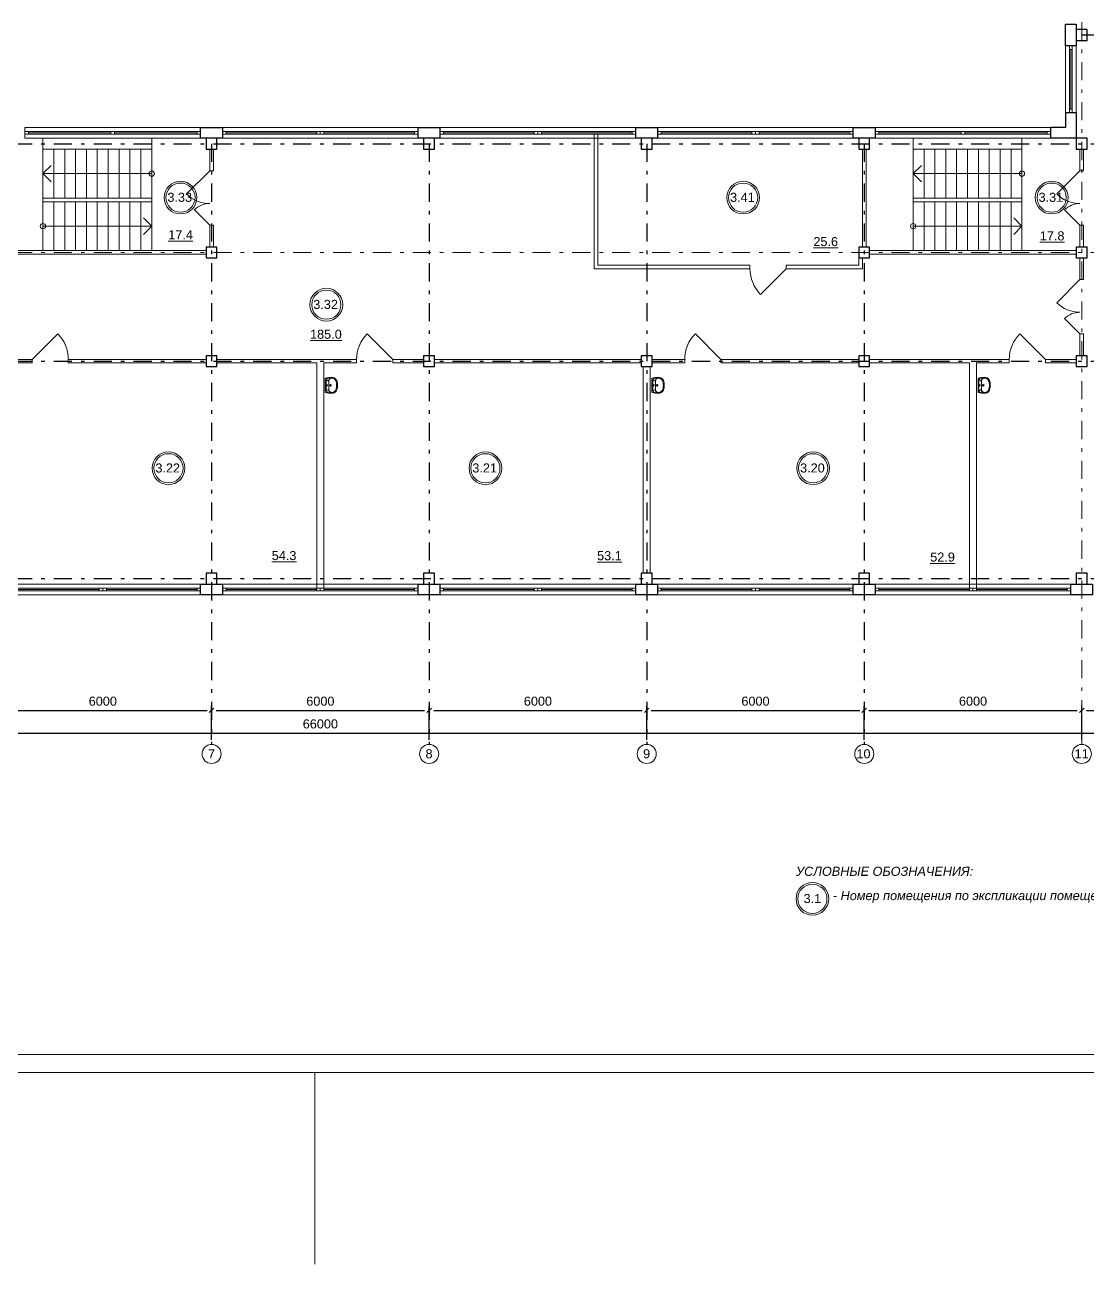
# Model space of a CAD drawing. Header units: metres. Extents: x -306 to 273, y -329 to 512.
# Drawn here: x 217.88 to 247.18, y 284.09 to 318.29 of the extents above; entities that cross this region are included whole.
import ezdxf
from ezdxf.enums import TextEntityAlignment as Align

# ---------------------------------------------------------------- set-up
doc = ezdxf.new("R2010")
doc.units = ezdxf.units.M
doc.header["$MEASUREMENT"] = 0
doc.linetypes.add('( Dashdot )', pattern=[1.001, 0.5, -0.25, 0.001, -0.25])
doc.layers.get('DEFPOINTS').update_dxf_attribs({"lineweight": 0})
doc.layers.add('Level 50', color=7, linetype='Continuous', lineweight=0)
doc.styles.add('Arial', font='ariali.ttf')
doc.styles.add('Standard_0', font='arial.ttf')
doc.styles.add('Style-Arial', font='arial.ttf')
doc.dimstyles.get("Standard").update_dxf_attribs({"dimtxt": 0.00018, "dimasz": 0.00018, "dimexe": 0.0002, "dimexo": 0.0625, "dimgap": 9e-05, "dimtad": 0, "dimtih": 1, "dimtoh": 1, "dimdec": 4, "dimlfac": 1000, "dimzin": 0, "dimdsep": 46, "dimtxsty": 'Standard_0', "dimcen": 9e-05, "dimadec": 0, "dimazin": 0, "dimtfac": 1, "dimtdec": 4, "dimtofl": 0, "dimtmove": 0, "dimatfit": 0, "dimfxl": 0.01, "dimfxlon": 1, "dimtolj": 1, "dimtzin": 0, "dimarcsym": 0})

# ---------------------------------------------------------------- blocks, each defined once
blk = doc.blocks.new('*U1656')
at = {"color": 7, "linetype": 'Continuous', "lineweight": 0}
blk.add_line((1.25, 0), (-1.25, 0), dxfattribs=at)
at = {"color": 7, "linetype": 'Continuous', "lineweight": 13, "flags": 128}
for points in [[(-1.35, 0.035), (-1.25, 0.035), (-1.25, -0.035), (-1.35, -0.035), (-1.35, 0.035)], [(1.25, 0.035), (1.35, 0.035), (1.35, -0.035), (1.25, -0.035), (1.25, 0.035)]]:
    blk.add_lwpolyline(points, close=True, dxfattribs=at)
at = {"color": 7, "linetype": 'Continuous', "lineweight": 0, "flags": 128}
blk.add_lwpolyline([(-1.25, 0.035), (1.25, 0.035), (1.25, -0.035), (-1.25, -0.035), (-1.25, 0.035)], close=True, dxfattribs=at)
blk = doc.blocks.new('*U1657')
at = {"color": 7, "linetype": 'Continuous', "lineweight": 0}
blk.add_line((1.25, 0.001), (-1.25, -0.001), dxfattribs=at)
at = {"color": 7, "linetype": 'Continuous', "lineweight": 13, "flags": 128}
for points in [[(-1.35, 0.034), (-1.25, 0.034), (-1.25, -0.036), (-1.35, -0.036), (-1.35, 0.034)], [(1.25, 0.036), (1.35, 0.036), (1.35, -0.034), (1.25, -0.034), (1.25, 0.036)]]:
    blk.add_lwpolyline(points, close=True, dxfattribs=at)
at = {"color": 7, "linetype": 'Continuous', "lineweight": 0, "flags": 128}
blk.add_lwpolyline([(-1.25, 0.034), (1.25, 0.036), (1.25, -0.034), (-1.25, -0.036), (-1.25, 0.034)], close=True, dxfattribs=at)
blk = doc.blocks.new('_Oblique-1')
at = {"color": 0, "linetype": 'ByBlock', "lineweight": -2}
blk.add_line((0.5, 0.5), (-0.5, -0.5), dxfattribs=at)
blk = doc.blocks.new('*D2473')
at = {"color": 0, "linetype": 'Continuous', "lineweight": -2, "transparency": 16777216}
for p, q in [((193.031, 298.561), (193.031, 298.872)), ((193.156, 298.747), (258.906, 298.747)), ((259.031, 298.561), (259.031, 298.872))]:
    blk.add_line(p, q, dxfattribs=at)
at = {"layer": 'DEFPOINTS', "color": 0, "linetype": 'Continuous', "lineweight": 0, "transparency": 16777216}
for p in [(259.031, 298.747), (193.031, 298.436), (259.031, 298.436)]:
    blk.add_point(p, dxfattribs=at)
at = {"color": 0, "linetype": 'Continuous', "lineweight": -2, "transparency": 16777216, "xscale": 0.125, "yscale": 0.125, "zscale": 0.125, "rotation": 180}
blk.add_blockref('_Oblique-1', (193.031, 298.747), dxfattribs=at)
at = {"color": 0, "linetype": 'Continuous', "lineweight": -2, "transparency": 16777216, "xscale": 0.125, "yscale": 0.125, "zscale": 0.125}
blk.add_blockref('_Oblique-1', (259.031, 298.747), dxfattribs=at)
at = {"color": 0, "linetype": 'Continuous', "lineweight": 0, "transparency": 16777216, "insert": (226.031, 299), "char_height": 0.25, "attachment_point": 5, "style": 'Style-Arial'}
blk.add_mtext('\\A1;66000', dxfattribs=at)
blk = doc.blocks.new('*U1659')
at = {"color": 7, "linetype": 'Continuous', "lineweight": 0}
for p in [(-0.227, 0.114), (0.227, 0.114)]:
    blk.add_line(p, (0, -0.114), dxfattribs=at)
blk = doc.blocks.new('*U1796')
at = {"color": 7, "linetype": 'Continuous', "lineweight": 13}
for radius in [0.452, 0.402]:
    blk.add_circle((0, 0), radius, dxfattribs=at)
at = {"color": 7, "linetype": 'Continuous', "lineweight": 13, "style": 'Style-Arial'}
blk.add_text('3.1', height=0.25, dxfattribs=at).set_placement((-0.242, 0.133), align=Align.TOP_LEFT)
blk = doc.blocks.new('*U1671')
at = {"color": 7, "linetype": 'Continuous', "lineweight": 0}
for p, q in [((-0.05, 0), (-2.325, 0)), ((2.325, 0), (0.05, 0))]:
    blk.add_line(p, q, dxfattribs=at)
at = {"color": 7, "linetype": 'Continuous', "lineweight": 0, "flags": 128}
for points in [[(-2.425, 0.15), (2.425, 0.15), (2.425, -0.15), (-2.425, -0.15), (-2.425, 0.15)], [(-2.325, 0.035), (2.325, 0.035), (2.325, -0.035), (-2.325, -0.035), (-2.325, 0.035)]]:
    blk.add_lwpolyline(points, close=True, dxfattribs=at)
at = {"color": 7, "linetype": 'Continuous', "lineweight": 13, "flags": 128}
for points in [[(-2.425, 0.035), (-2.325, 0.035), (-2.325, -0.035), (-2.425, -0.035), (-2.425, 0.035)], [(-0.05, 0.035), (0.05, 0.035), (0.05, -0.035), (-0.05, -0.035), (-0.05, 0.035)], [(2.325, 0.035), (2.425, 0.035), (2.425, -0.035), (2.325, -0.035), (2.325, 0.035)]]:
    blk.add_lwpolyline(points, close=True, dxfattribs=at)
blk = doc.blocks.new('*U1662')
at = {"color": 7, "linetype": 'Continuous', "lineweight": 0}
blk.add_line((0, -34.987), (0, -29.7), dxfattribs=at)
at = {"color": 7, "linetype": 'Continuous', "lineweight": 0, "flags": 128}
blk.add_lwpolyline([(42.05, 29.7), (42.05, -29.7), (-42.05, -29.7), (-42.05, 29.7), (42.05, 29.7)], close=True, dxfattribs=at)
at = {"layer": 'Level 50', "color": 7, "linetype": 'Continuous', "lineweight": 13}
blk.add_line((41.55, -29.2), (-41.25, -29.2), dxfattribs=at)
blk = doc.blocks.new('*U1843')
at = {"color": 7, "linetype": 'Continuous', "lineweight": 13}
for radius in [0.452, 0.402]:
    blk.add_circle((0, 0), radius, dxfattribs=at)
at = {"color": 7, "linetype": 'Continuous', "lineweight": 13, "style": 'Style-Arial'}
blk.add_text('3.20', height=0.25, dxfattribs=at).set_placement((-0.361, 0.133), align=Align.TOP_LEFT)
blk = doc.blocks.new('*U1844')
at = {"color": 7, "linetype": 'Continuous', "lineweight": 13}
for radius in [0.452, 0.402]:
    blk.add_circle((0, 0), radius, dxfattribs=at)
at = {"color": 7, "linetype": 'Continuous', "lineweight": 13, "style": 'Style-Arial'}
blk.add_text('3.21', height=0.25, dxfattribs=at).set_placement((-0.361, 0.133), align=Align.TOP_LEFT)
blk = doc.blocks.new('*U1845')
at = {"color": 7, "linetype": 'Continuous', "lineweight": 13}
for radius in [0.452, 0.402]:
    blk.add_circle((0, 0), radius, dxfattribs=at)
at = {"color": 7, "linetype": 'Continuous', "lineweight": 13, "style": 'Style-Arial'}
blk.add_text('3.22', height=0.25, dxfattribs=at).set_placement((-0.361, 0.133), align=Align.TOP_LEFT)
blk = doc.blocks.new('*U1866')
at = {"color": 7, "linetype": 'Continuous', "lineweight": 13}
for radius in [0.452, 0.402]:
    blk.add_circle((0, 0), radius, dxfattribs=at)
at = {"color": 7, "linetype": 'Continuous', "lineweight": 13, "style": 'Style-Arial'}
blk.add_text('3.31', height=0.25, dxfattribs=at).set_placement((-0.361, 0.133), align=Align.TOP_LEFT)
blk = doc.blocks.new('*U1867')
at = {"color": 7, "linetype": 'Continuous', "lineweight": 13}
for radius in [0.452, 0.402]:
    blk.add_circle((0, 0), radius, dxfattribs=at)
at = {"color": 7, "linetype": 'Continuous', "lineweight": 13, "style": 'Style-Arial'}
blk.add_text('3.32', height=0.25, dxfattribs=at).set_placement((-0.361, 0.133), align=Align.TOP_LEFT)
blk = doc.blocks.new('*U1868')
at = {"color": 7, "linetype": 'Continuous', "lineweight": 13}
for radius in [0.452, 0.402]:
    blk.add_circle((0, 0), radius, dxfattribs=at)
at = {"color": 7, "linetype": 'Continuous', "lineweight": 13, "style": 'Style-Arial'}
blk.add_text('3.33', height=0.25, dxfattribs=at).set_placement((-0.361, 0.133), align=Align.TOP_LEFT)
blk = doc.blocks.new('*U1876')
at = {"color": 7, "linetype": 'Continuous', "lineweight": 13}
for radius in [0.452, 0.402]:
    blk.add_circle((0, 0), radius, dxfattribs=at)
at = {"color": 7, "linetype": 'Continuous', "lineweight": 13, "style": 'Style-Arial'}
blk.add_text('3.41', height=0.25, dxfattribs=at).set_placement((-0.361, 0.133), align=Align.TOP_LEFT)
blk = doc.blocks.new('*U1890')
at = {"color": 7, "linetype": 'Continuous', "lineweight": 13}
for p, q in [((0.318, 0.75), (-0.318, 0.114)), ((0.318, -0.75), (-0.106, -0.326))]:
    blk.add_line(p, q, dxfattribs=at)
at = {"color": 7, "linetype": 'Continuous', "lineweight": 0}
for centre, radius, start, end in [((0.318, 0.75), 0.9, 225, 270), ((0.318, -0.75), 0.6, 90, 135)]:
    blk.add_arc(centre, radius, start, end, dxfattribs=at)
blk = doc.blocks.new('*U1888')
at = {"color": 7, "lineweight": 13}
blk.add_line((-0.5, 0.354), (0.207, -0.354), dxfattribs=at)
at = {"color": 7, "lineweight": 0}
blk.add_arc((-0.5, 0.354), 1, 315, 360, dxfattribs=at)
blk = doc.blocks.new('ум9')
at = {"color": 252, "lineweight": 13}
for p, q in [((0.317, 0), (-0.317, 0)), ((-0.237, -0.059), (-0.19, -0.143)), ((0.228, -0.039), (-0.228, -0.039)), ((0.185, -0.156), (-0.171, -0.156)), ((0.046, -0.234), (-0.046, -0.234)), ((0.035, -0.08), (-0.035, -0.08)), ((0, -0.115), (0, -0.045)), ((0, -0.189), (0, -0.28)), ((0.237, -0.059), (0.19, -0.143))]:
    blk.add_line(p, q, dxfattribs=at)
for centre, radius in [((0, -0.234), 0.0351), ((0, -0.08), 0.0221), ((0, -0.234), 0.0221)]:
    blk.add_circle(centre, radius, dxfattribs=at)
for centre, radius, start, end in [((1.163, -0.334), 1.518, 167.3206, 178.6525), ((-0.135, -0.304), 0.22, 178.312, 234.1043), ((-0.355, -0.298), 0.00065, 358.312, 358.6525), ((0.089, -0.267), 0.429, 154.5977, 180.3349), ((-0.317, -0.001), 0.00065, 90, 167.3206), ((-0.135, -0.303), 0.18, 141.0504, 245.2718), ((-0.228, -0.117), 0.078, 90, 154.5977), ((-0.135, -0.303), 0.193, 141.0504, 147.7493), ((-0.181, -0.302), 0.159, 98.7111, 129.9424), ((-0.181, -0.302), 0.146, 86.1548, 129.9424), ((-0.035, -0.093), 0.452, 239.6448, 267.5368), ((-0.035, -0.093), 0.413, 244.8898, 267.5368), ((0, 0.104), 0.65, 265.1692, 274.8308), ((0, 0.104), 0.611, 265.1692, 274.8308), ((0.035, -0.093), 0.413, 272.4632, 300.3552), ((0.035, -0.093), 0.452, 272.4632, 300.3552), ((0.181, -0.302), 0.146, 50.0576, 93.8452), ((0.181, -0.302), 0.159, 50.0576, 81.2889), ((0.135, -0.303), 0.18, 294.7282, 38.9496), ((0.228, -0.117), 0.078, 25.4023, 90), ((0.135, -0.304), 0.22, 305.8957, 1.688), ((0.135, -0.303), 0.193, 32.2507, 38.9496), ((-0.089, -0.267), 0.429, 359.6651, 25.4023), ((0.317, -0.001), 0.00065, 12.6794, 90), ((-1.163, -0.334), 1.518, 1.3475, 12.6794), ((0.355, -0.298), 0.00065, 181.3475, 181.688)]:
    blk.add_arc(centre, radius, start, end, dxfattribs=at)
blk = doc.blocks.new('*D2418')
at = {"color": 0, "linetype": 'Continuous', "lineweight": -2, "transparency": 16777216}
for p, q in [((217.031, 298.561), (217.031, 299.499)), ((217.156, 299.374), (222.906, 299.374)), ((223.031, 298.561), (223.031, 299.499))]:
    blk.add_line(p, q, dxfattribs=at)
at = {"layer": 'DEFPOINTS', "color": 0, "linetype": 'Continuous', "lineweight": 0, "transparency": 16777216}
for p in [(223.031, 299.374), (217.031, 298.436), (223.031, 298.436)]:
    blk.add_point(p, dxfattribs=at)
at = {"color": 0, "linetype": 'Continuous', "lineweight": -2, "transparency": 16777216, "xscale": 0.125, "yscale": 0.125, "zscale": 0.125, "rotation": 180}
blk.add_blockref('_Oblique-1', (217.031, 299.374), dxfattribs=at)
at = {"color": 0, "linetype": 'Continuous', "lineweight": -2, "transparency": 16777216, "xscale": 0.125, "yscale": 0.125, "zscale": 0.125}
blk.add_blockref('_Oblique-1', (223.031, 299.374), dxfattribs=at)
at = {"color": 0, "linetype": 'Continuous', "lineweight": 0, "transparency": 16777216, "insert": (220.031, 299.627), "char_height": 0.25, "attachment_point": 5, "style": 'Style-Arial'}
blk.add_mtext('\\A1;6000', dxfattribs=at)
blk = doc.blocks.new('*D2419')
at = {"color": 0, "linetype": 'Continuous', "lineweight": -2, "transparency": 16777216}
for p, q in [((223.031, 298.561), (223.031, 299.499)), ((223.156, 299.374), (228.906, 299.374)), ((229.031, 298.561), (229.031, 299.499))]:
    blk.add_line(p, q, dxfattribs=at)
at = {"layer": 'DEFPOINTS', "color": 0, "linetype": 'Continuous', "lineweight": 0, "transparency": 16777216}
for p in [(229.031, 299.374), (223.031, 298.436), (229.031, 298.436)]:
    blk.add_point(p, dxfattribs=at)
at = {"color": 0, "linetype": 'Continuous', "lineweight": -2, "transparency": 16777216, "xscale": 0.125, "yscale": 0.125, "zscale": 0.125, "rotation": 180}
blk.add_blockref('_Oblique-1', (223.031, 299.374), dxfattribs=at)
at = {"color": 0, "linetype": 'Continuous', "lineweight": -2, "transparency": 16777216, "xscale": 0.125, "yscale": 0.125, "zscale": 0.125}
blk.add_blockref('_Oblique-1', (229.031, 299.374), dxfattribs=at)
at = {"color": 0, "linetype": 'Continuous', "lineweight": 0, "transparency": 16777216, "insert": (226.031, 299.627), "char_height": 0.25, "attachment_point": 5, "style": 'Style-Arial'}
blk.add_mtext('\\A1;6000', dxfattribs=at)
blk = doc.blocks.new('*D2420')
at = {"color": 0, "linetype": 'Continuous', "lineweight": -2, "transparency": 16777216}
for p, q in [((229.031, 298.561), (229.031, 299.499)), ((229.156, 299.374), (234.906, 299.374)), ((235.031, 298.561), (235.031, 299.499))]:
    blk.add_line(p, q, dxfattribs=at)
at = {"layer": 'DEFPOINTS', "color": 0, "linetype": 'Continuous', "lineweight": 0, "transparency": 16777216}
for p in [(235.031, 299.374), (229.031, 298.436), (235.031, 298.436)]:
    blk.add_point(p, dxfattribs=at)
at = {"color": 0, "linetype": 'Continuous', "lineweight": -2, "transparency": 16777216, "xscale": 0.125, "yscale": 0.125, "zscale": 0.125, "rotation": 180}
blk.add_blockref('_Oblique-1', (229.031, 299.374), dxfattribs=at)
at = {"color": 0, "linetype": 'Continuous', "lineweight": -2, "transparency": 16777216, "xscale": 0.125, "yscale": 0.125, "zscale": 0.125}
blk.add_blockref('_Oblique-1', (235.031, 299.374), dxfattribs=at)
at = {"color": 0, "linetype": 'Continuous', "lineweight": 0, "transparency": 16777216, "insert": (232.031, 299.627), "char_height": 0.25, "attachment_point": 5, "style": 'Style-Arial'}
blk.add_mtext('\\A1;6000', dxfattribs=at)
blk = doc.blocks.new('*D2402')
at = {"color": 0, "linetype": 'Continuous', "lineweight": -2, "transparency": 16777216}
for p, q in [((235.031, 298.561), (235.031, 299.499)), ((235.156, 299.374), (240.906, 299.374)), ((241.031, 298.561), (241.031, 299.499))]:
    blk.add_line(p, q, dxfattribs=at)
at = {"layer": 'DEFPOINTS', "color": 0, "linetype": 'Continuous', "lineweight": 0, "transparency": 16777216}
for p in [(241.031, 299.374), (235.031, 298.436), (241.031, 298.436)]:
    blk.add_point(p, dxfattribs=at)
at = {"color": 0, "linetype": 'Continuous', "lineweight": -2, "transparency": 16777216, "xscale": 0.125, "yscale": 0.125, "zscale": 0.125, "rotation": 180}
blk.add_blockref('_Oblique-1', (235.031, 299.374), dxfattribs=at)
at = {"color": 0, "linetype": 'Continuous', "lineweight": -2, "transparency": 16777216, "xscale": 0.125, "yscale": 0.125, "zscale": 0.125}
blk.add_blockref('_Oblique-1', (241.031, 299.374), dxfattribs=at)
at = {"color": 0, "linetype": 'Continuous', "lineweight": 0, "transparency": 16777216, "insert": (238.031, 299.627), "char_height": 0.25, "attachment_point": 5, "style": 'Style-Arial'}
blk.add_mtext('\\A1;6000', dxfattribs=at)
blk = doc.blocks.new('*D2403')
at = {"color": 0, "linetype": 'Continuous', "lineweight": -2, "transparency": 16777216}
for p, q in [((241.031, 298.561), (241.031, 299.499)), ((241.156, 299.374), (246.906, 299.374)), ((247.031, 298.561), (247.031, 299.499))]:
    blk.add_line(p, q, dxfattribs=at)
at = {"layer": 'DEFPOINTS', "color": 0, "linetype": 'Continuous', "lineweight": 0, "transparency": 16777216}
for p in [(247.031, 299.374), (241.031, 298.436), (247.031, 298.436)]:
    blk.add_point(p, dxfattribs=at)
at = {"color": 0, "linetype": 'Continuous', "lineweight": -2, "transparency": 16777216, "xscale": 0.125, "yscale": 0.125, "zscale": 0.125, "rotation": 180}
blk.add_blockref('_Oblique-1', (241.031, 299.374), dxfattribs=at)
at = {"color": 0, "linetype": 'Continuous', "lineweight": -2, "transparency": 16777216, "xscale": 0.125, "yscale": 0.125, "zscale": 0.125}
blk.add_blockref('_Oblique-1', (247.031, 299.374), dxfattribs=at)
at = {"color": 0, "linetype": 'Continuous', "lineweight": 0, "transparency": 16777216, "insert": (244.031, 299.627), "char_height": 0.25, "attachment_point": 5, "style": 'Style-Arial'}
blk.add_mtext('\\A1;6000', dxfattribs=at)
blk = doc.blocks.new('*D2404')
at = {"color": 0, "linetype": 'Continuous', "lineweight": -2, "transparency": 16777216}
for p, q in [((247.031, 298.561), (247.031, 299.499)), ((247.156, 299.374), (249.906, 299.374)), ((250.031, 298.561), (250.031, 299.499))]:
    blk.add_line(p, q, dxfattribs=at)
at = {"layer": 'DEFPOINTS', "color": 0, "linetype": 'Continuous', "lineweight": 0, "transparency": 16777216}
for p in [(250.031, 299.374), (247.031, 298.436), (250.031, 298.436)]:
    blk.add_point(p, dxfattribs=at)
at = {"color": 0, "linetype": 'Continuous', "lineweight": -2, "transparency": 16777216, "xscale": 0.125, "yscale": 0.125, "zscale": 0.125, "rotation": 180}
blk.add_blockref('_Oblique-1', (247.031, 299.374), dxfattribs=at)
at = {"color": 0, "linetype": 'Continuous', "lineweight": -2, "transparency": 16777216, "xscale": 0.125, "yscale": 0.125, "zscale": 0.125}
blk.add_blockref('_Oblique-1', (250.031, 299.374), dxfattribs=at)
at = {"color": 0, "linetype": 'Continuous', "lineweight": 0, "transparency": 16777216, "insert": (248.531, 299.627), "char_height": 0.25, "attachment_point": 5, "style": 'Style-Arial'}
blk.add_mtext('\\A1;3000', dxfattribs=at)

msp = doc.modelspace()

# ---------------------------------------------------------------- linework, layer by layer
at = {"color": 1, "linetype": '( Dashdot )', "lineweight": 0}
for p, q in [((247.03122933, 346.95949373), (247.03122933, 298.43607877)), ((190.07964142, 312.00949373), (261.97964142, 312.00949373))]:
    msp.add_line(p, q, dxfattribs=at)
at = {"color": 1, "linetype": '( Dashdot )'}
for p, q in [((247.03122933, 318.00949373), (261.97964142, 318.00949373)), ((190.07964142, 315.00949373), (261.97964142, 315.00949373)), ((223.03122933, 315.00949373), (223.03122933, 298.43607877)), ((229.03122933, 315.00949373), (229.03122933, 298.43607877)), ((235.03122933, 315.00949373), (235.03122933, 298.43607877)), ((241.03122933, 315.00949373), (241.03122933, 298.43607877)), ((190.07964142, 309.00949373), (261.97964142, 309.00949373)), ((190.07964142, 303.00949373), (261.97964142, 303.00949373))]:
    msp.add_line(p, q, dxfattribs=at)
at = {"color": 7, "linetype": 'Continuous', "lineweight": 0}
for p, q in [((246.72964142, 315.95949373), (246.72964142, 317.60949373)), ((218.67964142, 313.50949373), (218.67964142, 314.85949373)), ((218.97964142, 313.50949373), (218.97964142, 314.85949373)), ((219.27964142, 313.50949373), (219.27964142, 314.85949373)), ((219.57964142, 313.50949373), (219.57964142, 314.85949373)), ((219.87964142, 313.50949373), (219.87964142, 314.85949373)), ((220.17964142, 313.50949373), (220.17964142, 314.85949373)), ((220.47964142, 313.50949373), (220.47964142, 314.85949373)), ((220.77964142, 313.50949373), (220.77964142, 314.85949373)), ((221.07964142, 313.50949373), (221.07964142, 314.85949373)), ((242.67964142, 313.50949373), (242.67964142, 314.85949373)), ((242.97964142, 313.50949373), (242.97964142, 314.85949373)), ((243.27964142, 313.50949373), (243.27964142, 314.85949373)), ((243.57964142, 313.50949373), (243.57964142, 314.85949373)), ((243.87964142, 313.50949373), (243.87964142, 314.85949373)), ((244.17964142, 313.50949373), (244.17964142, 314.85949373)), ((244.47964142, 313.50949373), (244.47964142, 314.85949373)), ((244.77964142, 313.50949373), (244.77964142, 314.85949373)), ((245.07964142, 313.50949373), (245.07964142, 314.85949373)), ((221.37964142, 314.18449373), (218.37964142, 314.18449373)), ((245.37964142, 314.18449373), (242.37964142, 314.18449373)), ((218.67964142, 312.05949373), (218.67964142, 313.40949373)), ((218.97964142, 312.05949373), (218.97964142, 313.40949373)), ((219.27964142, 312.05949373), (219.27964142, 313.40949373)), ((219.57964142, 312.05949373), (219.57964142, 313.40949373)), ((219.87964142, 312.05949373), (219.87964142, 313.40949373)), ((220.17964142, 312.05949373), (220.17964142, 313.40949373)), ((220.47964142, 312.05949373), (220.47964142, 313.40949373)), ((220.77964142, 312.05949373), (220.77964142, 313.40949373)), ((221.07964142, 312.05949373), (221.07964142, 313.40949373)), ((242.67964142, 312.05949373), (242.67964142, 313.40949373)), ((242.97964142, 312.05949373), (242.97964142, 313.40949373)), ((243.27964142, 312.05949373), (243.27964142, 313.40949373)), ((243.57964142, 312.05949373), (243.57964142, 313.40949373)), ((243.87964142, 312.05949373), (243.87964142, 313.40949373)), ((244.17964142, 312.05949373), (244.17964142, 313.40949373)), ((244.47964142, 312.05949373), (244.47964142, 313.40949373)), ((244.77964142, 312.05949373), (244.77964142, 313.40949373)), ((245.07964142, 312.05949373), (245.07964142, 313.40949373)), ((218.37964142, 312.73449373), (221.37964142, 312.73449373)), ((242.37964142, 312.73449373), (245.37964142, 312.73449373))]:
    msp.add_line(p, q, dxfattribs=at)
at = {"color": 7, "linetype": 'Continuous', "lineweight": 30}
for p in [(246.17964142, 315.15949373), (246.57964142, 315.45949373)]:
    msp.add_line(p, (246.17964142, 315.45949373), dxfattribs=at)
at = {"color": 7, "linetype": 'Continuous', "lineweight": 13}
for p, q in [((217.87964142, 315.15949373), (218.37964142, 315.15949373)), ((218.37964142, 314.85949373), (218.37964142, 315.15949373)), ((221.37964142, 312.05949373), (221.37964142, 315.15949373)), ((222.72964142, 315.15949373), (221.37964142, 315.15949373)), ((242.37964142, 315.15949373), (241.32964142, 315.15949373)), ((242.37964142, 312.05949373), (242.37964142, 315.15949373)), ((245.37964142, 312.05949373), (245.37964142, 315.15949373)), ((245.37964142, 315.15949373), (246.17964142, 315.15949373)), ((218.37964142, 312.07949373), (218.37964142, 314.85949373)), ((222.97964142, 314.25949373), (223.07964142, 314.25949373)), ((247.07964142, 314.25949373), (246.97964142, 314.25949373)), ((221.37964142, 313.50949373), (218.37964142, 313.50949373)), ((245.37964142, 313.50949373), (242.37964142, 313.50949373)), ((245.37964142, 313.50949373), (245.37964142, 313.40949373)), ((222.97964142, 312.75949373), (223.07964142, 312.75949373)), ((247.07964142, 312.75949373), (246.97964142, 312.75949373)), ((237.87964142, 311.65949373), (237.87964142, 311.55949373)), ((238.87964142, 311.65949373), (238.87964142, 311.55949373)), ((240.87964142, 311.85949373), (240.87964142, 311.65949373)), ((240.97964142, 311.85949373), (240.97964142, 311.55949373)), ((247.07964142, 311.25949373), (246.97964142, 311.25949373)), ((247.07964142, 309.75949373), (246.97964142, 309.75949373)), ((218.07964142, 309.05949373), (218.07964142, 308.95949373)), ((219.07964142, 309.05949373), (219.07964142, 308.95949373)), ((227.02964142, 309.05949373), (227.02964142, 308.95949373)), ((228.02964142, 309.05949373), (228.02964142, 308.95949373)), ((236.07964142, 309.05949373), (236.07964142, 308.95949373)), ((237.07964142, 309.05949373), (237.07964142, 308.95949373)), ((245.02964142, 309.05949373), (245.02964142, 308.95949373)), ((246.02964142, 309.05949373), (246.02964142, 308.95949373)), ((229.27964142, 302.55949373), (234.77964142, 302.55949373))]:
    msp.add_line(p, q, dxfattribs=at)
at = {"color": 7, "linetype": 'Continuous', "lineweight": 30, "flags": 128}
for points in [[(246.57964142, 317.70949373), (246.57964142, 318.30949373), (246.87964142, 318.30949373), (246.87964142, 317.70949373), (246.57964142, 317.70949373)], [(246.87964142, 318.15949373), (246.87964142, 317.85949373), (247.17964142, 317.85949373), (247.17964142, 318.15949373), (246.87964142, 318.15949373)], [(223.32964142, 315.15949373), (222.72964142, 315.15949373), (222.72964142, 315.45949373), (223.32964142, 315.45949373), (223.32964142, 315.15949373)], [(229.32964142, 315.15949373), (228.72964142, 315.15949373), (228.72964142, 315.45949373), (229.32964142, 315.45949373), (229.32964142, 315.15949373)], [(235.32964142, 315.15949373), (234.72964142, 315.15949373), (234.72964142, 315.45949373), (235.32964142, 315.45949373), (235.32964142, 315.15949373)], [(241.32964142, 315.15949373), (240.72964142, 315.15949373), (240.72964142, 315.45949373), (241.32964142, 315.45949373), (241.32964142, 315.15949373)], [(222.87964142, 315.15949373), (222.87964142, 314.85949373), (223.17964142, 314.85949373), (223.17964142, 315.15949373), (222.87964142, 315.15949373)], [(228.87964142, 315.15949373), (228.87964142, 314.85949373), (229.17964142, 314.85949373), (229.17964142, 315.15949373), (228.87964142, 315.15949373)], [(234.87964142, 315.15949373), (234.87964142, 314.85949373), (235.17964142, 314.85949373), (235.17964142, 315.15949373), (234.87964142, 315.15949373)], [(240.87964142, 315.15949373), (240.87964142, 314.85949373), (241.17964142, 314.85949373), (241.17964142, 315.15949373), (240.87964142, 315.15949373)], [(246.87964142, 315.15949373), (246.87964142, 314.85949373), (247.17964142, 314.85949373), (247.17964142, 315.15949373), (246.87964142, 315.15949373)], [(222.87964142, 312.15949373), (222.87964142, 311.85949373), (223.17964142, 311.85949373), (223.17964142, 312.15949373), (222.87964142, 312.15949373)], [(240.87964142, 312.15949373), (240.87964142, 311.85949373), (241.17964142, 311.85949373), (241.17964142, 312.15949373), (240.87964142, 312.15949373)], [(246.87964142, 312.15949373), (246.87964142, 311.85949373), (247.17964142, 311.85949373), (247.17964142, 312.15949373), (246.87964142, 312.15949373)], [(222.87964142, 309.15949373), (222.87964142, 308.85949373), (223.17964142, 308.85949373), (223.17964142, 309.15949373), (222.87964142, 309.15949373)], [(228.87964142, 309.15949373), (228.87964142, 308.85949373), (229.17964142, 308.85949373), (229.17964142, 309.15949373), (228.87964142, 309.15949373)], [(234.87964142, 309.15949373), (234.87964142, 308.85949373), (235.17964142, 308.85949373), (235.17964142, 309.15949373), (234.87964142, 309.15949373)], [(240.87964142, 309.15949373), (240.87964142, 308.85949373), (241.17964142, 308.85949373), (241.17964142, 309.15949373), (240.87964142, 309.15949373)], [(246.87964142, 309.15949373), (246.87964142, 308.85949373), (247.17964142, 308.85949373), (247.17964142, 309.15949373), (246.87964142, 309.15949373)], [(222.87964142, 303.15949373), (222.87964142, 302.85949373), (223.17964142, 302.85949373), (223.17964142, 303.15949373), (222.87964142, 303.15949373)], [(228.87964142, 303.15949373), (228.87964142, 302.85949373), (229.17964142, 302.85949373), (229.17964142, 303.15949373), (228.87964142, 303.15949373)], [(234.87964142, 303.15949373), (234.87964142, 302.85949373), (235.17964142, 302.85949373), (235.17964142, 303.15949373), (234.87964142, 303.15949373)], [(240.87964142, 303.15949373), (240.87964142, 302.85949373), (241.17964142, 302.85949373), (241.17964142, 303.15949373), (240.87964142, 303.15949373)], [(246.87964142, 303.15949373), (246.87964142, 302.85949373), (247.17964142, 302.85949373), (247.17964142, 303.15949373), (246.87964142, 303.15949373)], [(223.32964142, 302.55949373), (222.72964142, 302.55949373), (222.72964142, 302.85949373), (223.32964142, 302.85949373), (223.32964142, 302.55949373)], [(229.32964142, 302.55949373), (228.72964142, 302.55949373), (228.72964142, 302.85949373), (229.32964142, 302.85949373), (229.32964142, 302.55949373)], [(235.32964142, 302.55949373), (234.72964142, 302.55949373), (234.72964142, 302.85949373), (235.32964142, 302.85949373), (235.32964142, 302.55949373)], [(241.32964142, 302.55949373), (240.72964142, 302.55949373), (240.72964142, 302.85949373), (241.32964142, 302.85949373), (241.32964142, 302.55949373)], [(247.32964142, 302.55949373), (246.72964142, 302.55949373), (246.72964142, 302.85949373), (247.32964142, 302.85949373), (247.32964142, 302.55949373)]]:
    msp.add_lwpolyline(points, close=True, dxfattribs=at)
at = {"color": 7, "linetype": 'Continuous', "lineweight": 0, "flags": 128}
for points in [[(246.57964142, 317.70949373), (246.57964142, 315.85949373), (246.87964142, 315.85949373), (246.87964142, 317.70949373), (246.57964142, 317.70949373)], [(246.76464142, 317.60949373), (246.69464142, 317.60949373), (246.69464142, 315.95949373), (246.76464142, 315.95949373), (246.76464142, 317.60949373)], [(223.32964142, 315.45949373), (228.72964142, 315.45949373), (228.72964142, 315.15949373), (223.32964142, 315.15949373), (223.32964142, 315.45949373)], [(229.32964142, 315.45949373), (234.72964142, 315.45949373), (234.72964142, 315.15949373), (229.32964142, 315.15949373), (229.32964142, 315.45949373)], [(235.32964142, 315.45949373), (240.72964142, 315.45949373), (240.72964142, 315.15949373), (235.32964142, 315.15949373), (235.32964142, 315.45949373)], [(217.32964142, 302.85949373), (222.72964142, 302.85949373), (222.72964142, 302.55949373), (217.32964142, 302.55949373), (217.32964142, 302.85949373)], [(223.32964142, 302.85949373), (228.72964142, 302.85949373), (228.72964142, 302.55949373), (223.32964142, 302.55949373), (223.32964142, 302.85949373)], [(229.32964142, 302.85949373), (234.72964142, 302.85949373), (234.72964142, 302.55949373), (229.32964142, 302.55949373), (229.32964142, 302.85949373)], [(235.32964142, 302.85949373), (240.72964142, 302.85949373), (240.72964142, 302.55949373), (235.32964142, 302.55949373), (235.32964142, 302.85949373)], [(241.32964142, 302.85949373), (246.72964142, 302.85949373), (246.72964142, 302.55949373), (241.32964142, 302.55949373), (241.32964142, 302.85949373)]]:
    msp.add_lwpolyline(points, close=True, dxfattribs=at)
at = {"color": 7, "linetype": 'Continuous', "lineweight": 13, "flags": 128}
for points in [[(246.69464142, 317.70949373), (246.69464142, 317.60949373), (246.76464142, 317.60949373), (246.76464142, 317.70949373), (246.69464142, 317.70949373)], [(246.69464142, 315.95949373), (246.69464142, 315.85949373), (246.76464142, 315.85949373), (246.76464142, 315.95949373), (246.69464142, 315.95949373)], [(240.97964142, 314.85949373), (240.97964142, 312.15949373), (241.07964142, 312.15949373), (241.07964142, 314.85949373), (240.97964142, 314.85949373)], [(241.17964142, 312.05949373), (246.87964142, 312.05949373), (246.87964142, 311.95949373), (241.17964142, 311.95949373), (241.17964142, 312.05949373)], [(229.17964142, 309.05949373), (234.87964142, 309.05949373), (234.87964142, 308.95949373), (229.17964142, 308.95949373), (229.17964142, 309.05949373)], [(235.12964142, 303.15949373), (235.12964142, 308.85949373), (234.92964142, 308.85949373), (234.92964142, 303.15949373), (235.12964142, 303.15949373)]]:
    msp.add_lwpolyline(points, close=True, dxfattribs=at)
at = {"color": 7, "linetype": 'Continuous', "lineweight": 30, "flags": 128}
for points in [[(246.87964142, 315.85949373), (246.87964142, 315.15949373), (246.17964142, 315.15949373)], [(246.87964142, 315.85949373), (246.57964142, 315.85949373), (246.57964142, 315.45949373)]]:
    msp.add_lwpolyline(points, dxfattribs=at)
at = {"color": 7, "linetype": 'Continuous', "lineweight": 13, "flags": 128}
for points in [[(233.57964142, 315.27449373), (233.57964142, 311.55949373)], [(233.67964142, 315.27449373), (233.67964142, 311.65949373)], [(221.37964142, 314.85949373), (218.37964142, 314.85949373)], [(223.07964142, 314.25949373), (223.07964142, 314.85949373), (222.97964142, 314.85949373), (222.97964142, 314.25949373)], [(245.37964142, 314.85949373), (242.37964142, 314.85949373)], [(247.07964142, 314.25949373), (247.07964142, 314.85949373), (246.97964142, 314.85949373), (246.97964142, 314.25949373)], [(221.37964142, 313.40949373), (218.37964142, 313.40949373)], [(245.37964142, 313.40949373), (242.37964142, 313.40949373)], [(222.97964142, 312.75949373), (222.97964142, 312.15949373), (223.07964142, 312.15949373), (223.07964142, 312.75949373)], [(246.97964142, 312.75949373), (246.97964142, 312.15949373), (247.07964142, 312.15949373), (247.07964142, 312.75949373)], [(222.87964142, 312.05949373), (217.17964142, 312.05949373), (217.17964142, 311.95949373), (222.87964142, 311.95949373)], [(237.87964142, 311.55949373), (233.57964142, 311.55949373)], [(237.87964142, 311.65949373), (233.67964142, 311.65949373)], [(240.87964142, 311.65949373), (238.87964142, 311.65949373)], [(240.97964142, 311.55949373), (238.87964142, 311.55949373)], [(246.97964142, 311.25949373), (246.97964142, 311.85949373), (247.07964142, 311.85949373), (247.07964142, 311.25949373)], [(247.07964142, 309.75949373), (247.07964142, 309.15949373), (246.97964142, 309.15949373), (246.97964142, 309.75949373)], [(218.07964142, 308.95949373), (217.17964142, 308.95949373), (217.17964142, 309.05949373), (218.07964142, 309.05949373)], [(219.07964142, 309.05949373), (222.87964142, 309.05949373), (222.87964142, 308.95949373), (219.07964142, 308.95949373)], [(225.92964142, 308.95949373), (223.17964142, 308.95949373), (223.17964142, 309.05949373), (227.02964142, 309.05949373)], [(225.92964142, 308.95949373), (225.92964142, 302.74449373), (226.12964142, 302.74449373), (226.12964142, 308.95949373)], [(227.02964142, 308.95949373), (226.12964142, 308.95949373)], [(228.02964142, 309.05949373), (228.87964142, 309.05949373), (228.87964142, 308.95949373), (228.02964142, 308.95949373)], [(236.07964142, 308.95949373), (235.17964142, 308.95949373), (235.17964142, 309.05949373), (236.07964142, 309.05949373)], [(237.07964142, 309.05949373), (240.87964142, 309.05949373), (240.87964142, 308.95949373), (237.07964142, 308.95949373)], [(243.92964142, 308.95949373), (241.17964142, 308.95949373), (241.17964142, 309.05949373), (245.02964142, 309.05949373)], [(243.92964142, 308.95949373), (243.92964142, 302.74449373), (244.12964142, 302.74449373), (244.12964142, 308.95949373)], [(245.02964142, 308.95949373), (244.12964142, 308.95949373)], [(246.02964142, 309.05949373), (246.87964142, 309.05949373), (246.87964142, 308.95949373), (246.02964142, 308.95949373)]]:
    msp.add_lwpolyline(points, dxfattribs=at)
at = {"color": 7, "linetype": 'Continuous', "lineweight": 0}
for centre in [(221.37964142, 314.18449373), (245.37964142, 314.18449373), (218.37964142, 312.73449373), (242.37964142, 312.73449373)]:
    msp.add_circle(centre, 0.07327717, dxfattribs=at)
at = {"color": 7, "linetype": 'Continuous', "lineweight": 13}
for centre in [(223.03122933, 298.17272333), (229.03122933, 298.17272333), (235.03122933, 298.17272333), (241.03122933, 298.17272333), (247.03122933, 298.17272333)]:
    msp.add_circle(centre, 0.26335544, dxfattribs=at)

# ---------------------------------------------------------------- block references
for name, p in [('*U1671', (220.30460505, 315.30953469)), ('*U1657', (224.67959481, 315.30843469)), ('*U1656', (227.37959481, 315.30953469)), ('*U1657', (230.67959481, 315.30843469)), ('*U1656', (233.37959481, 315.30953469)), ('*U1657', (236.67959481, 315.30843469)), ('*U1656', (239.37959481, 315.30953469)), ('*U1868', (222.17293395, 313.52328033)), ('*U1890', (222.66144481, 313.50951633)), ('*U1876', (237.69084961, 313.52257021)), ('*U1866', (246.1995676, 313.52328033)), ('*U1890', (246.66144481, 313.50951633)), ('*U1890', (246.66144481, 310.50951633)), ('*U1867', (226.19694638, 310.56765937)), ('*U1845', (221.84208026, 306.05494633)), ('*U1844', (230.5825632, 306.05494633)), ('*U1843', (239.62301897, 306.05494633)), ('*U1657', (218.67959481, 302.70843469)), ('*U1656', (221.37959481, 302.70953469)), ('*U1657', (224.67959481, 302.70843469)), ('*U1656', (227.37959481, 302.70953469)), ('*U1656', (230.67959481, 302.70953469)), ('*U1656', (233.37959481, 302.70953469)), ('*U1656', (236.67959481, 302.70953469)), ('*U1656', (239.37959481, 302.70953469)), ('*U1657', (242.67959481, 302.70843469)), ('*U1656', (245.37959481, 302.70953469)), ('*U1796', (239.60094264, 294.1758155))]:
    msp.add_blockref(name, p, dxfattribs=at)
at = {"color": 7, "linetype": 'Continuous', "lineweight": 13, "extrusion": (0, 0, -1)}
msp.add_blockref('*U1671', (-243.75467778, 315.30953469), dxfattribs=at)
at = {"color": 7, "linetype": 'Continuous', "lineweight": 0}
for p, rotation in [((218.49323237, 314.18449033), 270), ((242.49323237, 314.18449033), 270), ((221.26605046, 312.73449712), 90), ((245.26605046, 312.73449712), 90)]:
    msp.add_blockref('*U1659', p, dxfattribs=dict(at, rotation=rotation))
at = {"color": 7, "lineweight": 13, "extrusion": (0, 0, -1)}
msp.add_blockref('*U1888', (-238.37968802, 311.20596633), dxfattribs=at)
at = {"color": 7, "lineweight": 13, "extrusion": (0, 0, -1), "rotation": 180}
msp.add_blockref('*U1888', (-218.57959481, 309.41302113), dxfattribs=at)
at = {"color": 7, "lineweight": 13, "rotation": 180}
for p in [(227.52968802, 309.41302113), (236.57968802, 309.41302113), (245.52968802, 309.41302113)]:
    msp.add_blockref('*U1888', p, dxfattribs=at)
at = {"color": 252, "lineweight": 13, "xscale": 0.6221590909090893, "yscale": 0.6221590909090893, "zscale": 0.6221590909090893, "rotation": 90}
for p in [(226.16402302, 308.34345198), (235.17487017, 308.34345198), (244.168143, 308.34345198)]:
    msp.add_blockref('ум9', p, dxfattribs=at)
at = {"layer": 'Level 50', "color": 7, "linetype": 'Continuous', "lineweight": 13}
msp.add_blockref('*U1662', (225.88121738, 319.08055446), dxfattribs=at)

# ---------------------------------------------------------------- texts
at = {"color": 7, "linetype": 'Continuous', "lineweight": 13, "style": 'Style-Arial'}
for s, p in [('%%u17.4%%U', (221.83688034, 312.62246287)), ('%%u17.8%%U', (245.87270955, 312.59179585)), ('%%u25.6%%U', (239.62829898, 312.43421797)), ('%%u185.0%%U', (225.74688872, 309.87794837)), ('%%u54.3%%U', (224.69078698, 303.77073307)), ('%%u53.1%%U', (233.66365885, 303.76804264)), ('%%u52.9%%U', (242.85036177, 303.72976409))]:
    msp.add_text(s, height=0.25, dxfattribs=at).set_placement(p, align=Align.TOP_LEFT)
at = {"color": 7, "linetype": 'Continuous', "lineweight": 30, "style": 'Style-Arial'}
for s, p in [('7', (222.93153651, 298.30198596)), ('8', (228.93153651, 298.30198596)), ('9', (234.93153651, 298.30198596)), ('10', (240.81515428, 298.30198596)), ('11', (246.83254473, 298.30198596))]:
    msp.add_text(s, height=0.25, dxfattribs=at).set_placement(p, align=Align.TOP_LEFT)
at = {"color": 18, "linetype": 'Continuous', "lineweight": 13, "true_color": 0x000000, "style": 'Arial'}
for s, p in [('УСЛОВНЫЕ ОБОЗНАЧЕНИЯ:', (241.5924312, 295.05913193)), ('- Номер помещения по экспликации помещений.', (244.15395872, 294.38914742))]:
    msp.add_text(s, height=0.25, dxfattribs=at).set_placement(p, align=Align.TOP_CENTER)

# ---------------------------------------------------------------- dimensions: what is measured, and where the dimension line sits
at = {"color": 5, "linetype": 'Continuous', "lineweight": 0}
for base, p1, p2, picture, middle in [((223.03122933, 299.37413048), (217.03122933, 298.43607877), (223.03122933, 298.43607877), '*D2418', (220.03122933, 299.62677372)), ((229.03122933, 299.37413048), (223.03122933, 298.43607877), (229.03122933, 298.43607877), '*D2419', (226.03122933, 299.62677372)), ((235.03122933, 299.37413048), (229.03122933, 298.43607877), (235.03122933, 298.43607877), '*D2420', (232.03122933, 299.62677372)), ((241.03122933, 299.37413048), (235.03122933, 298.43607877), (241.03122933, 298.43607877), '*D2402', (238.03122933, 299.62677372)), ((247.03122933, 299.37413048), (241.03122933, 298.43607877), (247.03122933, 298.43607877), '*D2403', (244.03122933, 299.62677372)), ((250.03122933, 299.37413048), (247.03122933, 298.43607877), (250.03122933, 298.43607877), '*D2404', (248.53122933, 299.62685899)), ((259.03122933, 298.747006244), (193.03122933, 298.4360787709), (259.03122933, 298.4360787709), '*D2473', (226.03122933, 298.9996494909))]:
    dim = msp.add_linear_dim(base=base, p1=p1, p2=p2, dimstyle='Standard', override={"dimtxt": 0.25, "dimasz": 0.125, "dimexe": 0.125, "dimexo": 0.125, "dimgap": 0.125, "dimtad": 1, "dimtih": 0, "dimtoh": 0, "dimzin": 11, "dimtxsty": 'Style-Arial', "dimblk": '_Oblique-1', "dimfxlon": 0, "dimfrac": 2, "dimtzin": 11}, dxfattribs=at)
    dim.commit()
    dim.dimension.update_dxf_attribs({"geometry": picture, "text_midpoint": middle})

doc.saveas('drawing.dxf')
